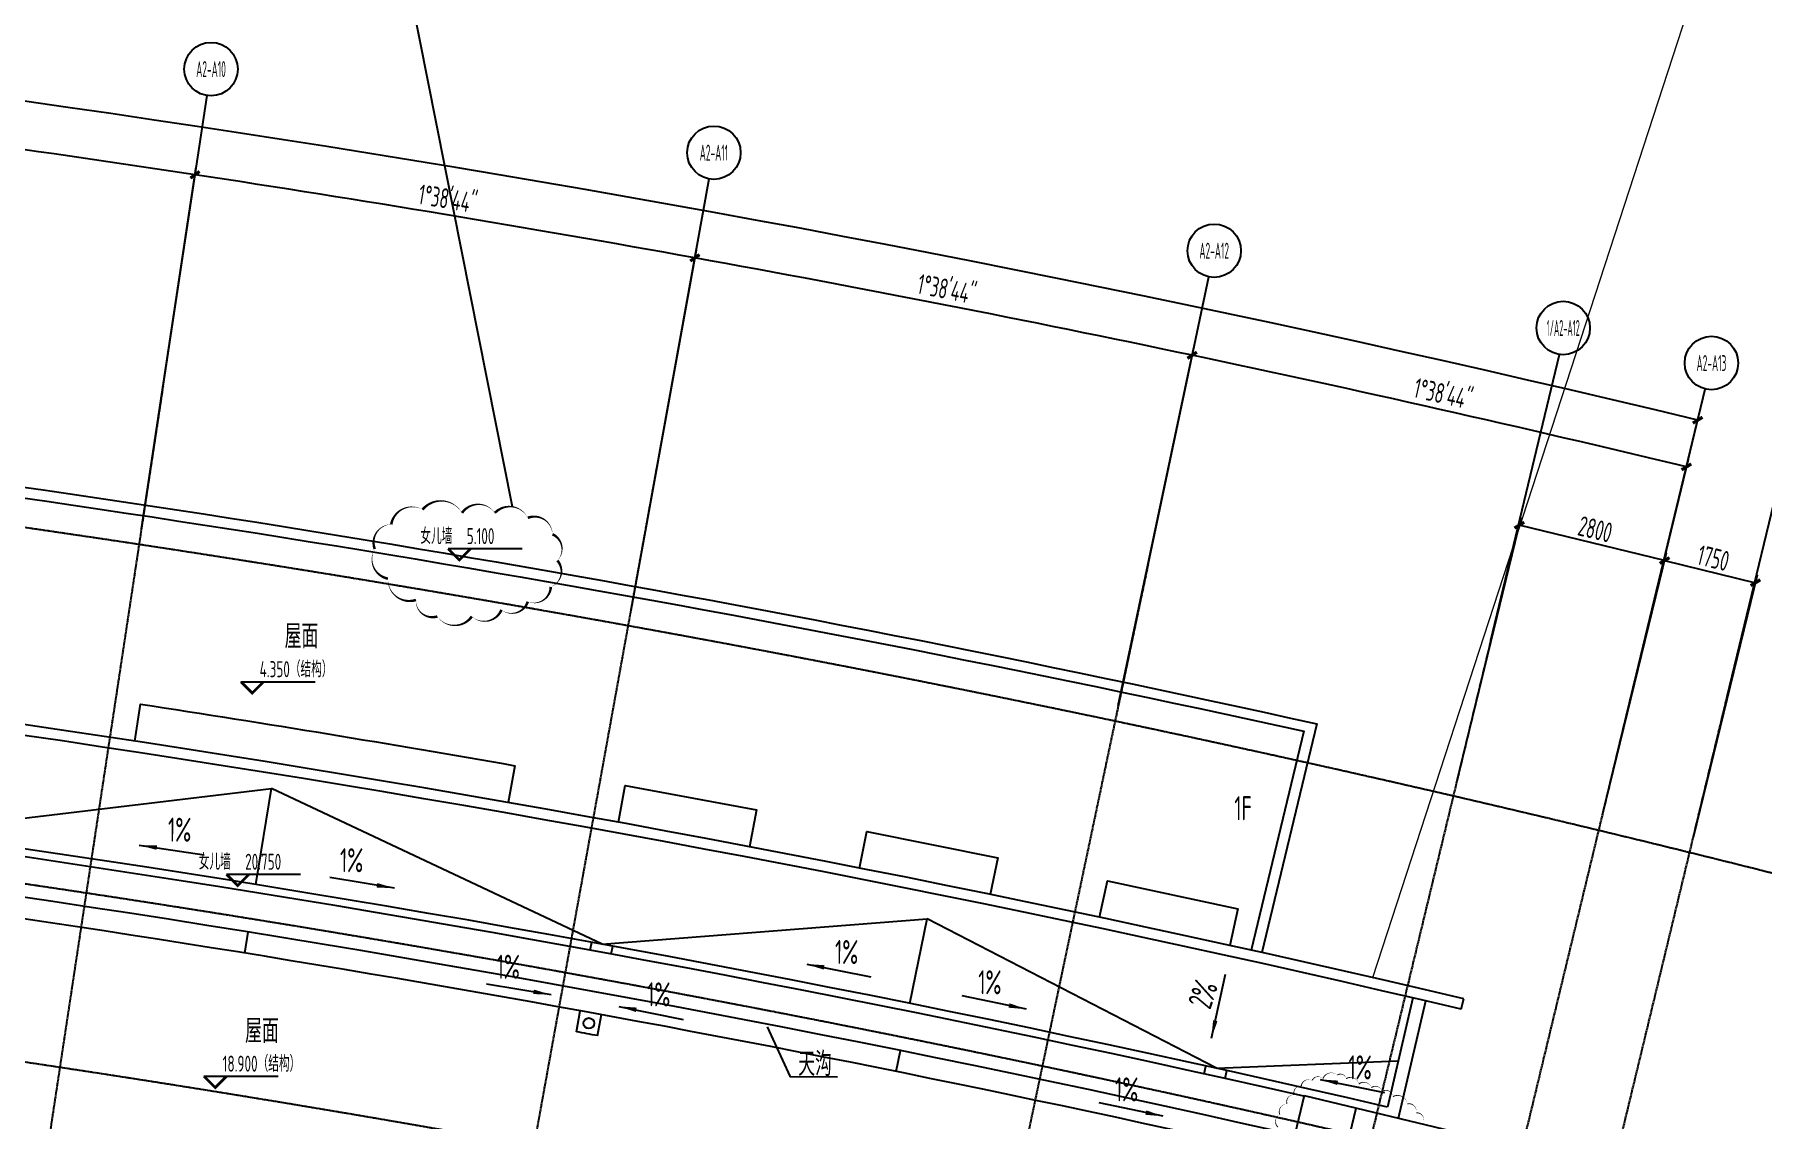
# Model space of a CAD drawing. Header units: millimetres. Extents: x 11677979 to 11902225, y -6694179 to -6308891.
# Drawn here: x 11825204 to 11857548, y -6385288 to -6364981 of the extents above; entities that cross this region are included whole.
import ezdxf
from ezdxf.enums import TextEntityAlignment as Align

# ---------------------------------------------------------------- set-up
doc = ezdxf.new("R2010")
doc.units = ezdxf.units.MM
doc.header["$LTSCALE"] = 10
doc.linetypes.add('A2-RG-AXIS$0$CENTER', pattern=[2, 1.25, -0.25, 0.25, -0.25])
doc.linetypes.add('A2-RG-AXIS$0$DOTE', pattern=[2.42, 2, -0.2, 0.02, -0.2])
for name, color, linetype in [('A2-RG-AXIS$0$A-AXIS', 1, 'Continuous'), ('A2-RG-AXIS$0$A-DIMS-100', 1, 'Continuous'), ('A2-RG-AXIS$0$A-GRID', 1, 'A2-RG-AXIS$0$CENTER'), ('A2-RG-AXIS$0$A-SYMB', 4, 'Continuous'), ('A2-RI-RF$0$$0$AUDIT_D_120618114340-341', 1, 'Continuous'), ('A2-RI-RF$0$$2$A-SYMB', 4, 'Continuous'), ('A2-RI-RF$0$A-HATH', 9, 'Continuous'), ('A2-RI-RF$0$A-ROOF-DRAN', 175, 'Continuous'), ('A2-RI-RF$0$A-ROOF-EDGE', 2, 'Continuous'), ('A2-RI-RF$0$A-SYMB', 4, 'Continuous'), ('A2-RI-RF$0$A-SYMB-AREA', 4, 'Continuous'), ('A2-RI-RF$0$A-SYMB-NAME', 4, 'Continuous')]:
    doc.layers.add(name, color=color, linetype=linetype)
doc.layers.add('A2-RI-RF$0$A-DETL-LLIN', color=3, linetype='Continuous', lineweight=5)
doc.styles.add('A2-RG-AXIS$0$ECADI', font='hzs.shx', dxfattribs={"width": 0.7, "bigfont": 'hztxt.shx'})
doc.styles.add('A2-RG-AXIS$0$XD2008', font='hzs.shx', dxfattribs={"width": 0.7, "bigfont": 'hztxt.shx'})
doc.styles.add('A2-RI-RF$0$$0$XD2008', font='xd-hzs.shx', dxfattribs={"width": 0.7, "bigfont": 'xd-hztxt.shx'})
doc.styles.add('A2-RI-RF$0$ECADI', font='hzs.shx', dxfattribs={"width": 0.7, "bigfont": 'hztxt.shx'})
doc.dimstyles.new('A2-RG-AXIS$0$XD150', dxfattribs={"dimscale": 300, "dimtxt": 2.5, "dimasz": 1.5, "dimexe": 1, "dimexo": 2, "dimgap": 0.5, "dimtad": 1, "dimdec": 0, "dimdsep": 46, "dimtxsty": 'A2-RG-AXIS$0$XD2008', "dimcen": 2.5, "dimclrt": 4, "dimaunit": 1, "dimadec": 3, "dimazin": 0, "dimtfac": 1, "dimtdec": 0, "dimtmove": 2, "dimatfit": 3, "dimfxl": 0, "dimtolj": 1, "dimtzin": 0, "dimarcsym": 0})
doc.dimstyles.new('A2-RG-AXIS$0$XD150$0', dxfattribs={"dimscale": 150, "dimtxt": 2.5, "dimasz": 1, "dimexe": 1, "dimexo": 2, "dimgap": 0.5, "dimtad": 1, "dimdec": 0, "dimdsep": 46, "dimtxsty": 'A2-RG-AXIS$0$XD2008', "dimblk": 'A2-RG-AXIS$0$_ArchTick', "dimcen": 2.5, "dimclrt": 4, "dimaunit": 1, "dimadec": 0, "dimazin": 0, "dimtfac": 1, "dimtdec": 0, "dimtmove": 2, "dimatfit": 3, "dimfxl": 0, "dimtolj": 1, "dimtzin": 0, "dimarcsym": 0})

# ---------------------------------------------------------------- blocks, each defined once
blk = doc.blocks.new('A2-RG-AXIS$0$_ArchTick')
at = {"color": 0, "linetype": 'ByBlock', "const_width": 0.4}
blk.add_lwpolyline([(-0.5, -0.5), (0.5, 0.5)], dxfattribs=at)
blk = doc.blocks.new('*D512')
at = {"layer": 'A2-RG-AXIS$0$A-DIMS-100', "color": 0, "lineweight": -2, "ltscale": 3, "transparency": 16777216}
for p, q in [((11860644, -6381424), (11852132, -6414548)), ((11859481, -6381125), (11860789, -6381461)), ((11850970, -6414249), (11852277, -6414585))]:
    blk.add_line(p, q, dxfattribs=at)
at = {"layer": 'Defpoints', "color": 0, "ltscale": 3, "transparency": 16777216}
for p in [(11859191, -6381051), (11850679, -6414175), (11852132, -6414548)]:
    blk.add_point(p, dxfattribs=at)
at = {"layer": 'A2-RG-AXIS$0$A-DIMS-100', "color": 0, "lineweight": -2, "ltscale": 3, "transparency": 16777216, "xscale": 150, "yscale": 150, "zscale": 150}
for p, rotation in [((11860644, -6381424), 75.58928466042394), ((11852132, -6414548), 255.589284660424)]:
    blk.add_blockref('A2-RG-AXIS$0$_ArchTick', p, dxfattribs=dict(at, rotation=rotation))
at = {"layer": 'A2-RG-AXIS$0$A-DIMS-100', "color": 4, "ltscale": 3, "transparency": 16777216, "insert": (11856134, -6397921), "char_height": 375, "attachment_point": 5, "rotation": 75.5893, "style": 'A2-RG-AXIS$0$XD2008'}
blk.add_mtext('\\A1;34200', dxfattribs=at)
blk = doc.blocks.new('A2-RG-AXIS$0$ECADI-TAG-GRID')
at = {"color": 13}
blk.add_circle((0, 0), 5, dxfattribs=at)
at = {"style": 'A2-RG-AXIS$0$ECADI', "width": 0.7}
blk.add_attdef('GRID', text='', height=5, dxfattribs=at).set_placement((0, 0), align=Align.MIDDLE)
blk = doc.blocks.new('*D492')
at = {"layer": 'A2-RG-AXIS$0$A-DIMS-100', "color": 0, "lineweight": -2, "ltscale": 3, "transparency": 16777216}
for p, q in [((11753070, -6371598), (11752455, -6363872)), ((11854556, -6379588), (11856371, -6372053))]:
    blk.add_line(p, q, dxfattribs=at)
blk.add_arc((11778731, -6694179), 331200, 76.44866, 94.54827, dxfattribs=at)
at = {"layer": 'Defpoints', "color": 0, "ltscale": 3, "transparency": 16777216}
for p in [(11822065, -6365826), (11753093, -6371897), (11854485, -6379879), (11778731, -6694179)]:
    blk.add_point(p, dxfattribs=at)
at = {"layer": 'A2-RG-AXIS$0$A-DIMS-100', "color": 0, "lineweight": -2, "ltscale": 3, "transparency": 16777216, "xscale": 150, "yscale": 150, "zscale": 150}
for p, rotation in [((11752467, -6364022), 184.5482656226652), ((11856336, -6372199), 346.4486630674553)]:
    blk.add_blockref('A2-RG-AXIS$0$_ArchTick', p, dxfattribs=dict(at, rotation=rotation))
at = {"layer": 'A2-RG-AXIS$0$A-DIMS-100', "color": 4, "ltscale": 3, "transparency": 16777216, "insert": (11804749, -6363703), "char_height": 375, "attachment_point": 5, "rotation": 355.4985, "style": 'A2-RG-AXIS$0$XD2008'}
blk.add_mtext('\\A1;18°5\'59"', dxfattribs=at)
blk = doc.blocks.new('*D503')
at = {"layer": 'A2-RG-AXIS$0$A-DIMS-100', "color": 0, "lineweight": -2, "ltscale": 3, "transparency": 16777216}
for p, q in [((11845491, -6377540), (11846904, -6370837)), ((11854556, -6379588), (11856161, -6372928))]:
    blk.add_line(p, q, dxfattribs=at)
blk.add_arc((11778731, -6694179), 330300, 76.44866, 78.09408, dxfattribs=at)
at = {"layer": 'Defpoints', "color": 0, "ltscale": 3, "transparency": 16777216}
for p in [(11853048, -6372348), (11845429, -6377834), (11854485, -6379879), (11778731, -6694179)]:
    blk.add_point(p, dxfattribs=at)
at = {"layer": 'A2-RG-AXIS$0$A-DIMS-100', "color": 0, "lineweight": -2, "ltscale": 3, "transparency": 16777216, "xscale": 150, "yscale": 150, "zscale": 150}
for p, rotation in [((11846873, -6370984), 168.0940794046412), ((11856125, -6373074), 346.4486609929079)]:
    blk.add_blockref('A2-RG-AXIS$0$_ArchTick', p, dxfattribs=dict(at, rotation=rotation))
at = {"layer": 'A2-RG-AXIS$0$A-DIMS-100', "color": 4, "ltscale": 3, "transparency": 16777216, "insert": (11851573, -6371705), "char_height": 375, "attachment_point": 5, "rotation": 347.2714, "style": 'A2-RG-AXIS$0$XD2008'}
blk.add_mtext('\\A1;1°38\'44"', dxfattribs=at)
blk = doc.blocks.new('*D538')
at = {"layer": 'A2-RG-AXIS$0$A-DIMS-100', "color": 0, "lineweight": -2, "ltscale": 3, "transparency": 16777216}
for p, q in [((11854556, -6379588), (11855753, -6374682)), ((11855717, -6374827), (11857418, -6375242)), ((11856256, -6380002), (11857453, -6375096))]:
    blk.add_line(p, q, dxfattribs=at)
at = {"layer": 'Defpoints', "color": 0, "ltscale": 3, "transparency": 16777216}
for p in [(11857418, -6375242), (11854485, -6379879), (11856185, -6380294)]:
    blk.add_point(p, dxfattribs=at)
at = {"layer": 'A2-RG-AXIS$0$A-DIMS-100', "color": 0, "lineweight": -2, "ltscale": 3, "transparency": 16777216, "xscale": 150, "yscale": 150, "zscale": 150}
for p, rotation in [((11855717, -6374827), 166.2935912375839), ((11857418, -6375242), 346.2935912375839)]:
    blk.add_blockref('A2-RG-AXIS$0$_ArchTick', p, dxfattribs=dict(at, rotation=rotation))
at = {"layer": 'A2-RG-AXIS$0$A-DIMS-100', "color": 4, "ltscale": 3, "transparency": 16777216, "insert": (11856630, -6374780), "char_height": 375, "attachment_point": 5, "rotation": 346.2936, "style": 'A2-RG-AXIS$0$XD2008'}
blk.add_mtext('\\A1;1750', dxfattribs=at)
blk = doc.blocks.new('*D539')
at = {"layer": 'A2-RG-AXIS$0$A-DIMS-100', "color": 0, "lineweight": -2, "ltscale": 3, "transparency": 16777216}
for p, q in [((11851831, -6378944), (11853033, -6374018)), ((11855717, -6374827), (11852997, -6374164)), ((11854556, -6379588), (11855753, -6374682))]:
    blk.add_line(p, q, dxfattribs=at)
at = {"layer": 'Defpoints', "color": 0, "ltscale": 3, "transparency": 16777216}
for p in [(11852997, -6374164), (11851760, -6379235), (11854485, -6379879)]:
    blk.add_point(p, dxfattribs=at)
at = {"layer": 'A2-RG-AXIS$0$A-DIMS-100', "color": 0, "lineweight": -2, "ltscale": 3, "transparency": 16777216, "xscale": 150, "yscale": 150, "zscale": 150}
for p, rotation in [((11852997, -6374164), 166.2935912210491), ((11855717, -6374827), 346.2935912210492)]:
    blk.add_blockref('A2-RG-AXIS$0$_ArchTick', p, dxfattribs=dict(at, rotation=rotation))
at = {"layer": 'A2-RG-AXIS$0$A-DIMS-100', "color": 4, "ltscale": 3, "transparency": 16777216, "insert": (11854419, -6374241), "char_height": 375, "attachment_point": 5, "rotation": 346.2936, "style": 'A2-RG-AXIS$0$XD2008'}
blk.add_mtext('\\A1;2800', dxfattribs=at)
blk = doc.blocks.new('*D540')
at = {"layer": 'A2-RG-AXIS$0$A-DIMS-100', "color": 0, "lineweight": -2, "ltscale": 3, "transparency": 16777216}
for p, q in [((11836372, -6375754), (11837592, -6369013)), ((11845491, -6377540), (11846904, -6370837))]:
    blk.add_line(p, q, dxfattribs=at)
blk.add_arc((11778731, -6694179), 330300, 78.09408, 79.7395, dxfattribs=at)
at = {"layer": 'Defpoints', "color": 0, "ltscale": 3, "transparency": 16777216}
for p in [(11843776, -6370347), (11836318, -6376049), (11845429, -6377834), (11778731, -6694179)]:
    blk.add_point(p, dxfattribs=at)
at = {"layer": 'A2-RG-AXIS$0$A-DIMS-100', "color": 0, "lineweight": -2, "ltscale": 3, "transparency": 16777216, "xscale": 150, "yscale": 150, "zscale": 150}
for p, rotation in [((11837565, -6369161), 169.739497816377), ((11846873, -6370984), 348.0940794046441)]:
    blk.add_blockref('A2-RG-AXIS$0$_ArchTick', p, dxfattribs=dict(at, rotation=rotation))
at = {"layer": 'A2-RG-AXIS$0$A-DIMS-100', "color": 4, "ltscale": 3, "transparency": 16777216, "insert": (11842283, -6369746), "char_height": 375, "attachment_point": 5, "rotation": 348.9168, "style": 'A2-RG-AXIS$0$XD2008'}
blk.add_mtext('\\A1;1°38\'44"', dxfattribs=at)
blk = doc.blocks.new('*D542')
at = {"layer": 'A2-RG-AXIS$0$A-DIMS-100', "color": 0, "lineweight": -2, "ltscale": 3, "transparency": 16777216}
for p, q in [((11817998, -6372970), (11818829, -6366171)), ((11827205, -6374230), (11828231, -6367457))]:
    blk.add_line(p, q, dxfattribs=at)
blk.add_arc((11778731, -6694179), 330300, 81.38492, 83.03033, dxfattribs=at)
at = {"layer": 'Defpoints', "color": 0, "ltscale": 3, "transparency": 16777216}
for p in [(11825080, -6367147), (11817961, -6373268), (11827160, -6374527), (11778731, -6694179)]:
    blk.add_point(p, dxfattribs=at)
at = {"layer": 'A2-RG-AXIS$0$A-DIMS-100', "color": 0, "lineweight": -2, "ltscale": 3, "transparency": 16777216, "xscale": 150, "yscale": 150, "zscale": 150}
for p, rotation in [((11818811, -6366319), 173.0303346336148), ((11828208, -6367606), 351.3849162218818)]:
    blk.add_blockref('A2-RG-AXIS$0$_ArchTick', p, dxfattribs=dict(at, rotation=rotation))
at = {"layer": 'A2-RG-AXIS$0$A-DIMS-100', "color": 4, "ltscale": 3, "transparency": 16777216, "insert": (11823554, -6366633), "char_height": 375, "attachment_point": 5, "rotation": 352.2076, "style": 'A2-RG-AXIS$0$XD2008'}
blk.add_mtext('\\A1;1°38\'44"', dxfattribs=at)
blk = doc.blocks.new('*D544')
at = {"layer": 'A2-RG-AXIS$0$A-DIMS-100', "color": 0, "lineweight": -2, "ltscale": 3, "transparency": 16777216}
for p, q in [((11827205, -6374230), (11828231, -6367457)), ((11836372, -6375754), (11837592, -6369013))]:
    blk.add_line(p, q, dxfattribs=at)
blk.add_arc((11778731, -6694179), 330300, 79.7395, 81.38492, dxfattribs=at)
at = {"layer": 'Defpoints', "color": 0, "ltscale": 3, "transparency": 16777216}
for p in [(11834451, -6368613), (11827160, -6374527), (11836318, -6376049), (11778731, -6694179)]:
    blk.add_point(p, dxfattribs=at)
at = {"layer": 'A2-RG-AXIS$0$A-DIMS-100', "color": 0, "lineweight": -2, "ltscale": 3, "transparency": 16777216, "xscale": 150, "yscale": 150, "zscale": 150}
for p, rotation in [((11828208, -6367606), 171.3849162218802), ((11837565, -6369161), 349.7394978101465)]:
    blk.add_blockref('A2-RG-AXIS$0$_ArchTick', p, dxfattribs=dict(at, rotation=rotation))
at = {"layer": 'A2-RG-AXIS$0$A-DIMS-100', "color": 4, "ltscale": 3, "transparency": 16777216, "insert": (11832941, -6368055), "char_height": 375, "attachment_point": 5, "rotation": 350.5622, "style": 'A2-RG-AXIS$0$XD2008'}
blk.add_mtext('\\A1;1°38\'44"', dxfattribs=at)
blk = doc.blocks.new('A2-RI-RF$0$5erhfh')
at = {"layer": 'A2-RI-RF$0$A-SYMB-AREA', "style": 'A2-RI-RF$0$ECADI', "width": 0.7}
blk.add_attdef('340M2', text='', height=2.5, dxfattribs=at).set_placement((0, 1.25), align=Align.MIDDLE_LEFT)
at = {"layer": 'A2-RI-RF$0$A-SYMB-NAME', "style": 'A2-RI-RF$0$ECADI', "width": 0.7}
blk.add_attdef('CHINESENAME', (-12.29, 3.09), '', height=4.5, dxfattribs=at)
blk = doc.blocks.new('A2-RI-RF$0$$2$ECADI-TAG-HGHT（国标）')
at = {"color": 1}
blk.add_line((-2.12, 2.12), (11.77, 2.12), dxfattribs=at)
at = {"color": 1, "const_width": 0.5}
blk.add_lwpolyline([(-2.12, 2.12), (0, 0), (2.12, 2.12)], dxfattribs=at)
at = {"style": 'A2-RI-RF$0$$0$XD2008', "width": 0.7}
blk.add_attdef('FL', text='', height=3, dxfattribs=at).set_placement((-2.69, 2.97), align=Align.RIGHT)
for tag, p in [('F.F.L.', (2.28, 2.97)), ('T.O.S.', (2.28, -1.1))]:
    blk.add_attdef(tag, p, '', height=3, dxfattribs=at)
blk = doc.blocks.new('A2-RG-AXIS')
at = {"layer": 'A2-RG-AXIS$0$A-AXIS', "ltscale": 3}
for p, q in [((11827609, -6371560.4), (11828432.9, -6366122.4)), ((11836852.5, -6373096.9), (11837832.2, -6367684.8)), ((11846048.1, -6374898.2), (11847182.8, -6369516.5)), ((11852463.3, -6376318.4), (11853752, -6370971.7)), ((11855188.2, -6376962.8), (11856476.8, -6371616.3)), ((11856889.5, -6377372.8), (11858177.1, -6372030.6))]:
    blk.add_line(p, q, dxfattribs=at)
at = {"layer": 'A2-RG-AXIS$0$A-GRID', "linetype": 'A2-RG-AXIS$0$DOTE'}
for p, q in [((11827609, -6371560.4), (11821587.2, -6411306.8)), ((11829692, -6412654), (11836852.5, -6373096.9)), ((11846048.1, -6374898.2), (11837754.6, -6414233.4)), ((11852463.3, -6376318.4), (11846488, -6401109.5)), ((11845769.4, -6416040.8), (11855178.4, -6377003.5)), ((11847468.7, -6416458.9), (11856889.5, -6377372.8))]:
    blk.add_line(p, q, dxfattribs=at)
for radius in [323300, 316700, 313400]:
    blk.add_arc((11778730.7, -6694178.7), radius, 75.589285, 95.407644, dxfattribs=at)
at = {"layer": 'A2-RG-AXIS$0$A-SYMB'}
ref = blk.add_blockref('A2-RG-AXIS$0$ECADI-TAG-GRID', (11828507.8, -6365628.1), dxfattribs=dict(at, xscale=100, yscale=100, zscale=100))
ref.add_attrib('GRID', 'A2-A10', dxfattribs={"layer": '0', "extrusion": (0, 0, -1), "height": 300, "style": 'A2-RG-AXIS$0$ECADI', "text_generation_flag": 2, "width": 0.5}).set_placement((-11828507.8, -6365628.1), align=Align.MIDDLE)
ref = blk.add_blockref('A2-RG-AXIS$0$ECADI-TAG-GRID', (11837921.3, -6367192.8), dxfattribs=dict(at, xscale=100, yscale=100, zscale=100))
ref.add_attrib('GRID', 'A2-A11', dxfattribs={"layer": '0', "extrusion": (0, 0, -1), "height": 300, "style": 'A2-RG-AXIS$0$ECADI', "text_generation_flag": 2, "width": 0.5}).set_placement((-11837921.3, -6367192.8), align=Align.MIDDLE)
ref = blk.add_blockref('A2-RG-AXIS$0$ECADI-TAG-GRID', (11847285.9, -6369027.3), dxfattribs=dict(at, xscale=100, yscale=100, zscale=100))
ref.add_attrib('GRID', 'A2-A12', dxfattribs={"layer": '0', "extrusion": (0, 0, -1), "height": 300, "style": 'A2-RG-AXIS$0$ECADI', "text_generation_flag": 2, "width": 0.5}).set_placement((-11847285.9, -6369027.3), align=Align.MIDDLE)
ref = blk.add_blockref('A2-RG-AXIS$0$ECADI-TAG-GRID', (11853819.1, -6370473.6), dxfattribs=dict(at, xscale=100, yscale=100, zscale=100))
ref.add_attrib('GRID', '1/A2-A12', dxfattribs={"layer": '0', "extrusion": (0, 0, -1), "height": 300, "style": 'A2-RG-AXIS$0$ECADI', "text_generation_flag": 2, "width": 0.4}).set_placement((-11853819.1, -6370473.6), align=Align.MIDDLE)
ref = blk.add_blockref('A2-RG-AXIS$0$ECADI-TAG-GRID', (11856594.1, -6371129.8), dxfattribs=dict(at, xscale=100, yscale=100, zscale=100))
ref.add_attrib('GRID', 'A2-A13', dxfattribs={"layer": '0', "extrusion": (0, 0, -1), "height": 300, "style": 'A2-RG-AXIS$0$ECADI', "text_generation_flag": 2, "width": 0.5}).set_placement((-11856594.1, -6371129.8), align=Align.MIDDLE)
at = {"layer": 'A2-RG-AXIS$0$A-DIMS-100', "ltscale": 3}
for base, p1, p2, picture, middle in [((11822064.9, -6365825.9), (11854485.2, -6379879.3), (11753093.4, -6371896.8), '*D492', (11804748.6, -6363703.1)), ((11825079.8, -6367146.8), (11827159.6, -6374526.5), (11817961.2, -6373267.7), '*D542', (11823554.4, -6366633.3)), ((11834451.1, -6368612.6), (11827159.6, -6374526.5), (11836318.2, -6376048.9), '*D544', (11832941.1, -6368055.4)), ((11843776.4, -6370346.8), (11845429.2, -6377833.7), (11836318.2, -6376048.9), '*D540', (11842283.1, -6369746.5)), ((11853048.1, -6372348), (11845429.2, -6377833.7), (11854485.2, -6379879.3), '*D503', (11851572.6, -6371705.1))]:
    dim = blk.add_angular_dim_3p(base=base, center=(11778730.7, -6694178.7), p1=p1, p2=p2, dimstyle='A2-RG-AXIS$0$XD150', override={"dimscale": 150, "dimasz": 1, "dimblk": 'A2-RG-AXIS$0$_ArchTick', "dimadec": 4}, dxfattribs=at)
    dim.commit()
    dim.dimension.update_dxf_attribs({"geometry": picture, "text_midpoint": middle})
dim = blk.add_linear_dim(base=(11852997.1, -6374163.9), p1=(11854485.2, -6379879.3), p2=(11851760.3, -6379235), angle=166.29359, dimstyle='A2-RG-AXIS$0$XD150$0', dxfattribs=at)
dim.commit()
dim.dimension.update_dxf_attribs({"geometry": '*D539', "text_midpoint": (11854419.4, -6374240.6)})
for p1, p2, distance, picture, middle in [((11854485.2, -6379879.3), (11856185.4, -6380293.9), 5200, '*D538', (11856629.6, -6374779.7)), ((11859190.7, -6381050.8), (11850679.3, -6414174.8), 1500, '*D512', (11856133.6, -6397920.8))]:
    dim = blk.add_aligned_dim(p1=p1, p2=p2, distance=distance, dimstyle='A2-RG-AXIS$0$XD150$0', dxfattribs=at)
    dim.commit()
    dim.dimension.update_dxf_attribs({"geometry": picture, "text_midpoint": middle})
blk = doc.blocks.new('A2-RI-RF')
at = {"layer": 'A2-RI-RF$0$$0$AUDIT_D_120618114340-341'}
for p, q in [((11827161.9, -6380153), (11828376.2, -6380332.3)), ((11831940.9, -6380960.5), (11830729.5, -6380762.3)), ((11839657.6, -6382379.3), (11840860.9, -6382621.9)), ((11847232.9, -6383766.3), (11847495.6, -6382567.2)), ((11834873, -6382954.6), (11833661.6, -6382756.4)), ((11843770.5, -6383224.5), (11842568.6, -6382975)), ((11836140.6, -6383172.2), (11837343.9, -6383414.8)), ((11849269.1, -6384538.9), (11850472.3, -6384781.5)), ((11846331.4, -6385228.9), (11845129.5, -6384979.4))]:
    blk.add_line(p, q, dxfattribs=at)
at = {"layer": 'A2-RI-RF$0$$0$AUDIT_D_120618114340-341', "extrusion": (0, 0, -1)}
for points in [[(-11827497.3, -6380158), (-11827485.5, -6380241.3), (-11827158, -6380152.5)], [(-11831619.8, -6380863.3), (-11831605.7, -6380946.3), (-11831944.7, -6380961.2)], [(-11839992.3, -6382401.8), (-11839976.2, -6382484.4), (-11839653.7, -6382378.6)], [(-11834551.9, -6382857.5), (-11834537.8, -6382940.4), (-11834876.9, -6382955.4)], [(-11836475.3, -6383194.7), (-11836459.2, -6383277.3), (-11836136.7, -6383171.5)], [(-11843453.8, -6383113.8), (-11843436.2, -6383196.1), (-11843774.3, -6383225.4)], [(-11847347.1, -6383450.9), (-11847265, -6383432.3), (-11847231.9, -6383770.1)], [(-11849603.8, -6384561.5), (-11849587.6, -6384644), (-11849265.2, -6384538.2)], [(-11846014.7, -6385118.2), (-11845997.1, -6385200.4), (-11846335.2, -6385229.7)]]:
    blk.add_solid(points, dxfattribs=at)
at = {"layer": 'A2-RI-RF$0$A-DETL-LLIN'}
blk.add_line((11850253.5, -6382633.2), (11857261, -6361134.3), dxfattribs=at)
at = {"layer": 'A2-RI-RF$0$A-HATH'}
for p, q in [((11822840.1, -6379909.3), (11829637, -6379093)), ((11829346.4, -6380891.4), (11829637, -6379093)), ((11835831, -6382008.1), (11829637, -6379093)), ((11835831, -6382008.1), (11841910, -6381532.7)), ((11841589.9, -6383116.7), (11841910, -6381532.7)), ((11847327.3, -6384331.3), (11841910, -6381532.7)), ((11835607.2, -6382119.8), (11835634.2, -6381972.2)), ((11836000.7, -6382191.8), (11836027.7, -6382044.2)), ((11847099.6, -6384434.7), (11847132.1, -6384288.2)), ((11847327.3, -6384331.3), (11850730.2, -6384191.4)), ((11847490.2, -6384521.2), (11847522.6, -6384374.6))]:
    blk.add_line(p, q, dxfattribs=at)
at = {"layer": 'A2-RI-RF$0$A-ROOF-DRAN'}
for p, q in [((11829139.1, -6382174.6), (11829202.9, -6381779.7)), ((11835349.1, -6383648.1), (11835420.3, -6383254.5)), ((11835742.5, -6383720.1), (11835813.8, -6383326.5)), ((11841332.3, -6384390.7), (11841411.8, -6383998.6))]:
    blk.add_line(p, q, dxfattribs=at)
blk.add_circle((11835581.3, -6383487.8), 100, dxfattribs=at)
for radius, start, end in [(316450, 77.263451, 85.722076), (316050, 77.264483, 83.142622), (315650, 79.594286, 79.666893)]:
    blk.add_arc((11778730.7, -6694178.7), radius, start, end, dxfattribs=at)
at = {"layer": 'A2-RI-RF$0$A-ROOF-EDGE'}
for p, q in [((11851004.4, -6383011.8), (11850528.8, -6385057.6)), ((11851911.4, -6383223.9), (11851957.2, -6383029.2)), ((11850735, -6385265.2), (11851247.8, -6383068.5)), ((11848968.7, -6384842.6), (11848289.5, -6387660.5)), ((11848968.7, -6384842.6), (11855142.9, -6386319.9)), ((11847926, -6393436.4), (11849941.2, -6385075.3))]:
    blk.add_line(p, q, dxfattribs=at)
for points in [[(11805527.6, -6374951.5), (11805733, -6371757.5, -0.0063108), (11817296.7, -6372934.6), (11817357.2, -6372439.1, -0.0248177), (11849205.5, -6377885), (11848174.4, -6382163.2)], [(11805726.9, -6374968.3), (11805919.4, -6371974.9, -0.0063073), (11817471.1, -6373155.9), (11817531.5, -6372661.6, -0.0240613), (11848966.7, -6378022.2), (11847979.1, -6382119.8)], [(11827083.6, -6378207), (11827189.7, -6377515.2, -0.0055388), (11834192.9, -6378666.5), (11834072, -6379355.8)]]:
    blk.add_lwpolyline(points, format="xyb", dxfattribs=at)
for points in [[(11836134.6, -6379725.4), (11836260.5, -6379036.9), (11838718.2, -6379495.5), (11838587.3, -6380183)], [(11840646.6, -6380582.6), (11840782.4, -6379896.1), (11843233.2, -6380389.9), (11843092.5, -6381075.4)], [(11845140, -6381503.3), (11845285.6, -6380818.8), (11847729.5, -6381347.9), (11847579, -6382031.3)]]:
    blk.add_lwpolyline(points, dxfattribs=at)
for centre, radius, start, end in [((11778730.7, -6694178.7), 319650, 76.756883, 94.239677), ((11778730.7, -6694178.7), 319450, 76.756883, 94.239677), ((11778729.8, -6694178.8), 317200, 77.207179, 85.740758), ((11778729.8, -6694178.8), 317350, 76.923875, 85.741033)]:
    blk.add_arc(centre, radius, start, end, dxfattribs=at)
at = {"layer": 'A2-RI-RF$0$A-SYMB'}
blk.add_lwpolyline([(11840233.5, -6384493.9), (11839354.4, -6384492.1), (11838922, -6383552.6)], dxfattribs=at)
at = {"layer": 'Defpoints', "color": 3}
blk.add_line((11834152.9, -6373820.6), (11831873.8, -6362349.8), dxfattribs=at)
blk.add_lwpolyline([(11832466, -6373873.2, 0, 50, 0.5205671), (11831880.9, -6374150.1, 0, 50, 0.5205671), (11831880.9, -6374150.1, 0, 50, 0.5205671), (11831572.9, -6374611.6, 0, 50, 0.5205671), (11831572.9, -6374611.6, 0, 50, 0.5205671), (11831819.3, -6375165.5, 0, 50, 0.5205671), (11831819.3, -6375165.5, 0, 50, 0.5205671), (11832342.8, -6375565.4, 0, 50, 0.5205671), (11832342.8, -6375565.4, 0, 50, 0.5205671), (11832743.1, -6375873.1, 0, 50, 0.5205671), (11832743.1, -6375873.1, 0, 50, 0.5205671), (11833389.8, -6375873.1, 0, 50, 0.5205671), (11833389.8, -6375873.1, 0, 50, 0.5205671), (11833944.1, -6375750, 0, 50, 0.5205671), (11833944.1, -6375750, 0, 50, 0.5205671), (11834436.8, -6375596.2, 0, 50, 0.5205671), (11834436.8, -6375596.2, 0, 50, 0.5205671), (11834868, -6375319.3, 0, 50, 0.5205671), (11834868, -6375319.3, 0, 50, 0.5205671), (11834991.1, -6374827, 0, 50, 0.5205671), (11834991.1, -6374827, 0, 50, 0.5205671), (11834898.8, -6374334.7, 0, 50, 0.5205671), (11834898.8, -6374334.7, 0, 50, 0.5205671), (11834436.8, -6374027.1, 0, 50, 0.5205671), (11834436.8, -6374027.1, 0, 50, 0.5205671), (11833821, -6373934.8, 0, 50, 0.5205671), (11833821, -6373934.8, 0, 50, 0.5205671), (11833205.1, -6373934.8, 0, 50, 0.5205671), (11833205.1, -6373934.8, 0, 50, 0.5205671), (11832466, -6373873.2, 0, 0, 0)], format="xyseb", dxfattribs=at)
at = {"layer": 'Defpoints', "color": 6}
for points in [[(11849589.2, -6384457.5, 0, 20, 0.5205671), (11849320.2, -6384524.7, 0, 20, 0.5205671), (11849320.2, -6384524.7, 0, 20, 0.5205671), (11849118.4, -6384558.3, 0, 20, 0.5205671), (11849118.4, -6384558.3, 0, 20, 0.5205671), (11848916.6, -6384659.1, 0, 20, 0.5205671), (11848916.6, -6384659.1, 0, 20, 0.5205671), (11848782.1, -6384827.1, 0, 20, 0.5205671), (11848782.1, -6384827.1, 0, 20, 0.5205671), (11848647.6, -6384995.1, 0, 20, 0.5205671), (11848647.6, -6384995.1, 0, 20, 0.5205671), (11848513.1, -6385196.7, 0, 20, 0.5205671), (11848513.1, -6385196.7, 0, 20, 0.5205671), (11848479.4, -6385431.9, 0, 20, 0.5205671)], [(11851203.5, -6385331.1, 0, 20, 0.5205671), (11851069, -6385163.1, 0, 20, 0.5205671), (11851069, -6385163.1, 0, 20, 0.5205671), (11850900.8, -6384995.1, 0, 20, 0.5205671), (11850900.8, -6384995.1, 0, 20, 0.5205671), (11850631.8, -6384860.7, 0, 20, 0.5205671), (11850631.8, -6384860.7, 0, 20, 0.5205671), (11850430, -6384759.9, 0, 20, 0.5205671), (11850430, -6384759.9, 0, 20, 0.5205671), (11850228.2, -6384692.7, 0, 20, 0.5205671), (11850228.2, -6384692.7, 0, 20, 0.5205671), (11849992.8, -6384625.5, 0, 20, 0.5205671), (11849992.8, -6384625.5, 0, 20, 0.5205671), (11849757.4, -6384524.7, 0, 20, 0.5205671), (11849757.4, -6384524.7, 0, 20, 0.5205671), (11849589.2, -6384457.5, 0, 0, 0)]]:
    blk.add_lwpolyline(points, format="xyseb", dxfattribs=at)
ref = blk.add_blockref('A2-RI-RF$0$5erhfh', (11830770.2, -6379104.8), dxfattribs=dict(xscale=100, yscale=100, zscale=100))
ref.add_attrib('CHINESENAME', '屋面', (11829884.9, -6376470.4), dxfattribs={"layer": 'A2-RI-RF$0$A-SYMB-NAME', "height": 450, "style": 'A2-RI-RF$0$ECADI', "width": 0.7})
ref = blk.add_blockref('A2-RI-RF$0$5erhfh', (11848547.8, -6382322.4), dxfattribs=dict(xscale=100, yscale=100, zscale=100))
ref.add_attrib('CHINESENAME', '1F', (11847662.5, -6379688), dxfattribs={"layer": 'A2-RI-RF$0$A-SYMB-NAME', "height": 450, "style": 'A2-RI-RF$0$ECADI', "width": 0.7})
ref = blk.add_blockref('A2-RI-RF$0$5erhfh', (11828234.4, -6380442.4), dxfattribs=dict(xscale=99.99999999968374, yscale=99.99999999968374, zscale=99.99999999968374, rotation=359.5617199320547))
ref.add_attrib('CHINESENAME', '1%%%', (11827701.9, -6380088), dxfattribs={"layer": 'A2-RI-RF$0$A-SYMB-NAME', "height": 450, "rotation": 359.56172, "style": 'A2-RI-RF$0$ECADI', "width": 0.7})
ref = blk.add_blockref('A2-RI-RF$0$5erhfh', (11831453.2, -6381013.2), dxfattribs=dict(xscale=99.99999999968374, yscale=99.99999999968374, zscale=99.99999999968374, rotation=359.5617199320547))
ref.add_attrib('CHINESENAME', '1%%%', (11830920.7, -6380658.8), dxfattribs={"layer": 'A2-RI-RF$0$A-SYMB-NAME', "height": 450, "rotation": 359.56172, "style": 'A2-RI-RF$0$ECADI', "width": 0.7})
ref = blk.add_blockref('A2-RI-RF$0$5erhfh', (11840719.1, -6382732), dxfattribs=dict(xscale=99.99999999968374, yscale=99.99999999968374, zscale=99.99999999968374, rotation=359.5617199320547))
ref.add_attrib('CHINESENAME', '1%%%', (11840186.6, -6382377.6), dxfattribs={"layer": 'A2-RI-RF$0$A-SYMB-NAME', "height": 450, "rotation": 359.56172, "style": 'A2-RI-RF$0$ECADI', "width": 0.7})
ref = blk.add_blockref('A2-RI-RF$0$5erhfh', (11834385.3, -6383007.3), dxfattribs=dict(xscale=99.99999999968374, yscale=99.99999999968374, zscale=99.99999999968374, rotation=359.5617199320547))
ref.add_attrib('CHINESENAME', '1%%%', (11833852.9, -6382653), dxfattribs={"layer": 'A2-RI-RF$0$A-SYMB-NAME', "height": 450, "rotation": 359.56172, "style": 'A2-RI-RF$0$ECADI', "width": 0.7})
ref = blk.add_blockref('A2-RI-RF$0$5erhfh', (11837202.1, -6383524.8), dxfattribs=dict(xscale=99.99999999968374, yscale=99.99999999968374, zscale=99.99999999968374, rotation=359.5617199320547))
ref.add_attrib('CHINESENAME', '1%%%', (11836669.6, -6383170.5), dxfattribs={"layer": 'A2-RI-RF$0$A-SYMB-NAME', "height": 450, "rotation": 359.56172, "style": 'A2-RI-RF$0$ECADI', "width": 0.7})
ref = blk.add_blockref('A2-RI-RF$0$5erhfh', (11843400.1, -6383298.8), dxfattribs=dict(xscale=99.99999999968374, yscale=99.99999999968374, zscale=99.99999999968374, rotation=359.5617199320547))
ref.add_attrib('CHINESENAME', '1%%%', (11842867.7, -6382944.5), dxfattribs={"layer": 'A2-RI-RF$0$A-SYMB-NAME', "height": 450, "rotation": 359.56172, "style": 'A2-RI-RF$0$ECADI', "width": 0.7})
ref = blk.add_blockref('A2-RI-RF$0$5erhfh', (11847712.6, -6382848.9), dxfattribs=dict(xscale=99.99999999968375, yscale=99.99999999968375, zscale=99.99999999968375, rotation=71.79757684366345))
ref.add_attrib('CHINESENAME', '2%%%', (11847212.7, -6383247.9), dxfattribs={"layer": 'A2-RI-RF$0$A-SYMB-NAME', "height": 450, "rotation": 71.79758, "style": 'A2-RI-RF$0$ECADI', "width": 0.7})
ref = blk.add_blockref('A2-RI-RF$0$5erhfh', (11830031, -6386491.3), dxfattribs=dict(xscale=100, yscale=100, zscale=100))
ref.add_attrib('CHINESENAME', '屋面', (11829145.7, -6383856.9), dxfattribs={"layer": 'A2-RI-RF$0$A-SYMB-NAME', "height": 450, "style": 'A2-RI-RF$0$ECADI', "width": 0.7})
ref = blk.add_blockref('A2-RI-RF$0$5erhfh', (11840728.8, -6384784.2), dxfattribs=dict(xscale=100, yscale=100, zscale=100))
ref.add_attrib('CHINESENAME', '天沟', (11839499.6, -6384475.4), dxfattribs={"layer": 'A2-RI-RF$0$A-SYMB-NAME', "height": 450, "style": 'A2-RI-RF$0$ECADI', "width": 0.7})
ref = blk.add_blockref('A2-RI-RF$0$5erhfh', (11850330.6, -6384891.6), dxfattribs=dict(xscale=99.99999999968374, yscale=99.99999999968374, zscale=99.99999999968374, rotation=359.5617199320547))
ref.add_attrib('CHINESENAME', '1%%%', (11849798.1, -6384537.2), dxfattribs={"layer": 'A2-RI-RF$0$A-SYMB-NAME', "height": 450, "rotation": 359.56172, "style": 'A2-RI-RF$0$ECADI', "width": 0.7})
ref = blk.add_blockref('A2-RI-RF$0$5erhfh', (11845961, -6385303.2), dxfattribs=dict(xscale=99.99999999968374, yscale=99.99999999968374, zscale=99.99999999968374, rotation=359.5617199320547))
ref.add_attrib('CHINESENAME', '1%%%', (11845428.5, -6384948.9), dxfattribs={"layer": 'A2-RI-RF$0$A-SYMB-NAME', "height": 450, "rotation": 359.56172, "style": 'A2-RI-RF$0$ECADI', "width": 0.7})
at = {"layer": 'A2-RI-RF$0$$2$A-SYMB'}
ref = blk.add_blockref('A2-RI-RF$0$$2$ECADI-TAG-HGHT（国标）', (11833157.2, -6374816.1), dxfattribs=dict(at, xscale=100, yscale=100, zscale=100))
ref.add_attrib('F.F.L.', '5.100', (11833294.9, -6374519.4), dxfattribs={"layer": '0', "height": 300, "style": 'A2-RI-RF$0$$0$XD2008', "width": 0.7})
ref.add_attrib('FL', '女儿墙', dxfattribs={"layer": '0', "height": 300, "style": 'A2-RI-RF$0$$0$XD2008', "width": 0.7}).set_placement((11833025.9, -6374518.7), align=Align.RIGHT)
ref = blk.add_blockref('A2-RI-RF$0$$2$ECADI-TAG-HGHT（国标）', (11829279.8, -6377307.5), dxfattribs=dict(at, xscale=100, yscale=100, zscale=100))
ref.add_attrib('F.F.L.', '4.350（结构）', (11829417.4, -6377010.7), dxfattribs={"layer": '0', "height": 300, "style": 'A2-RI-RF$0$$0$XD2008', "width": 0.7})
ref = blk.add_blockref('A2-RI-RF$0$$2$ECADI-TAG-HGHT（国标）', (11829008.4, -6380911.1), dxfattribs=dict(at, xscale=100, yscale=100, zscale=100))
ref.add_attrib('F.F.L.', '20.750', (11829146, -6380614.4), dxfattribs={"layer": '0', "height": 300, "style": 'A2-RI-RF$0$$0$XD2008', "width": 0.7})
ref.add_attrib('FL', '女儿墙', dxfattribs={"layer": '0', "height": 300, "style": 'A2-RI-RF$0$$0$XD2008', "width": 0.7}).set_placement((11828877, -6380613.6), align=Align.RIGHT)
ref = blk.add_blockref('A2-RI-RF$0$$2$ECADI-TAG-HGHT（国标）', (11828587.5, -6384691.3), dxfattribs=dict(at, xscale=100, yscale=100, zscale=100))
ref.add_attrib('F.F.L.', '18.900（结构）', (11828725.2, -6384394.5), dxfattribs={"layer": '0', "height": 300, "style": 'A2-RI-RF$0$$0$XD2008', "width": 0.7})
at = {"layer": 'A2-RI-RF$0$A-DETL-LLIN'}
blk.add_blockref('A2-RG-AXIS', (0, 0), dxfattribs=at)

msp = doc.modelspace()

# ---------------------------------------------------------------- block references
for name in ['A2-RI-RF', 'A2-RG-AXIS']:
    msp.add_blockref(name, (0, 0))

doc.saveas('drawing.dxf')
